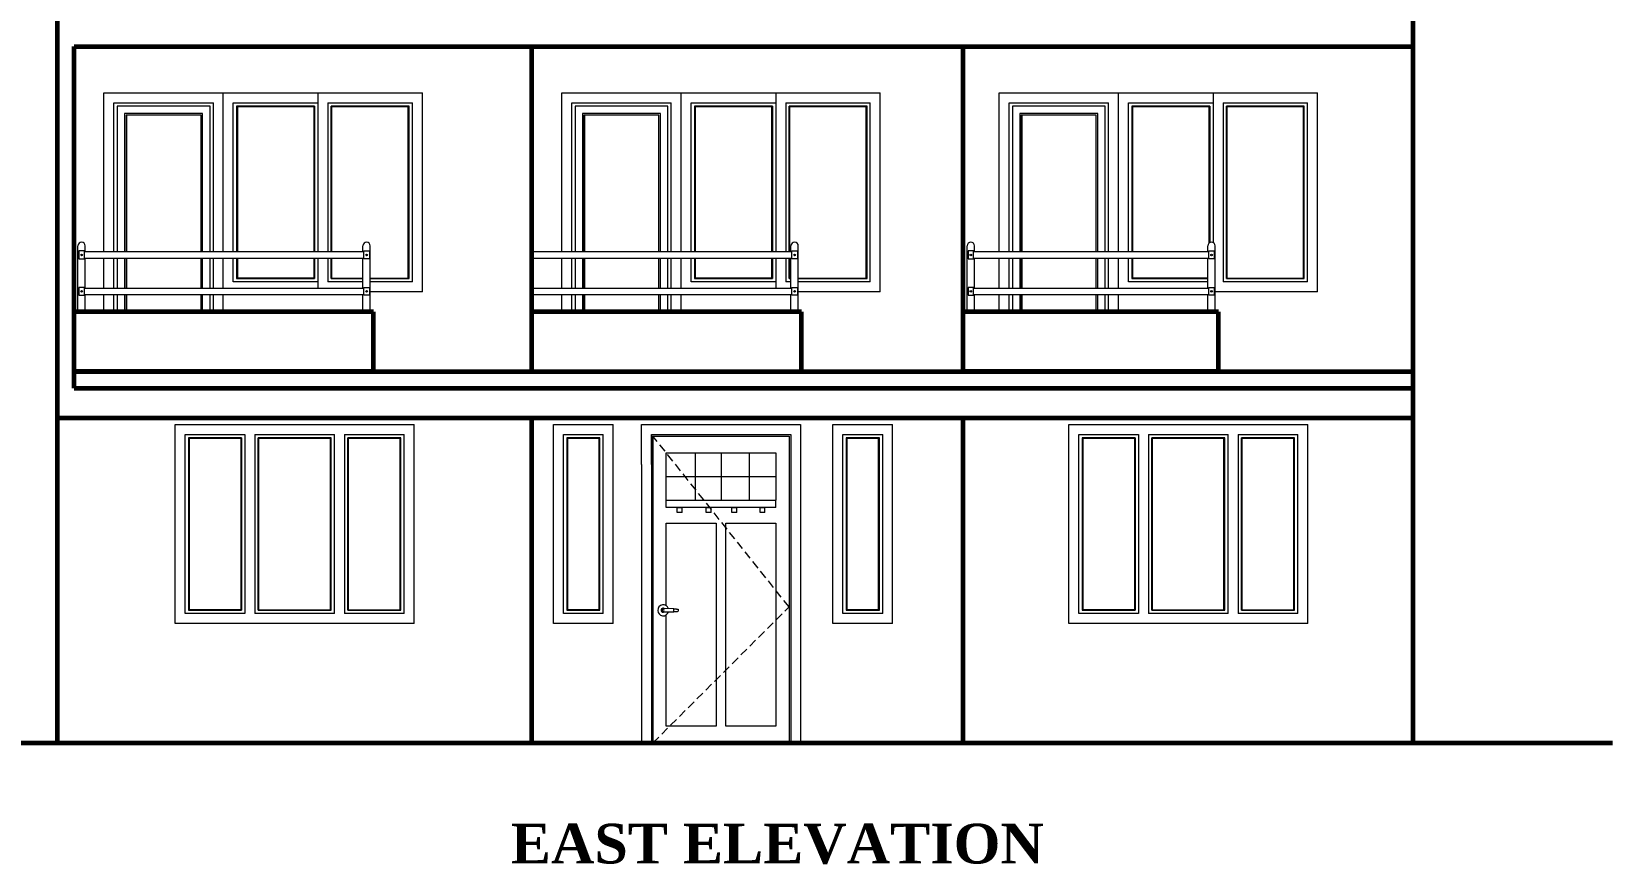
# Model space of a CAD drawing. Header units: inches. Extents: x 135 to 12999, y 9074 to 13214.
# Drawn here: x 2967.3 to 3443.7, y 9992 to 10243.1 of the extents above; entities that cross this region are included whole.
import ezdxf

# ---------------------------------------------------------------- set-up
doc = ezdxf.new("R2010")
doc.units = ezdxf.units.IN
doc.header["$MEASUREMENT"] = 0
doc.linetypes.add('HIDDEN2', pattern=[0.1875, 0.125, -0.0625])
for name, color, linetype, lineweight in [('Door', 205, 'Continuous', 13), ('ns_DOOR', 31, 'Continuous', 15), ('ns_RAILING', 191, 'Continuous', 15), ('ns_TEXT', 7, 'Continuous', 13), ('ns_WALL', 21, 'Continuous', 60), ('ns_WINDOW', 151, 'Continuous', 15)]:
    doc.layers.add(name, color=color, linetype=linetype, lineweight=lineweight)
doc.layers.add('ns_FADED', color=252, linetype='Continuous', lineweight=13, transparency=0.35)
doc.styles.get("Standard").update_dxf_attribs({"font": 'arial.ttf'})

# ---------------------------------------------------------------- blocks, each defined once
blk = doc.blocks.new('ns_DOOR ELEVATION1')
at = {"layer": 'ns_DOOR'}
for p, q in [((0, 84), (0, 96)), ((0, 96), (48, 96)), ((48, 96), (48, 84)), ((3, 93), (3, 0)), ((3, 93), (45, 93)), ((3, 84), (3, 93)), ((3, 93), (45, 93)), ((3.5, 92.5), (3.5, 0)), ((3.5, 92.5), (44.5, 92.5)), ((3.5, 84.5), (3.5, 92.5)), ((3.5, 92.5), (44.5, 92.5)), ((44.5, 92.5), (44.5, 0)), ((44.5, 92.5), (44.5, 84.5)), ((45, 93), (45, 0)), ((45, 93), (45, 84)), ((7.5, 87.5), (40.5, 87.5)), ((7.5, 73.24), (7.5, 87.5)), ((16.25, 87.5), (16.25, 73.24)), ((24, 87.5), (24, 73.24)), ((32.5, 87.5), (32.5, 73.24)), ((40.5, 87.5), (40.5, 73.24)), ((0, 84), (0, 0)), ((48, 84), (48, 0)), ((7.5, 80.37), (40.5, 80.37)), ((7.5, 73.24), (40.5, 73.24)), ((7.5, 71), (7.5, 73.24)), ((40.5, 71), (40.5, 73.24)), ((40.5, 71), (7.5, 71)), ((10.75, 71), (12.25, 71)), ((10.75, 69.5), (10.75, 71)), ((12.25, 69.5), (10.75, 69.5)), ((12.25, 69.5), (12.25, 71)), ((19.5, 71), (21, 71)), ((19.5, 69.5), (19.5, 71)), ((21, 69.5), (19.5, 69.5)), ((21, 69.5), (21, 71)), ((27.25, 71), (28.75, 71)), ((27.25, 69.5), (27.25, 71)), ((28.75, 69.5), (27.25, 69.5)), ((28.75, 69.5), (28.75, 71)), ((35.75, 71), (37.25, 71)), ((35.75, 69.5), (35.75, 71)), ((37.25, 69.5), (35.75, 69.5)), ((37.25, 69.5), (37.25, 71)), ((7.5, 66.25), (22.5, 66.25)), ((7.5, 41.36), (7.5, 66.25)), ((22.5, 66.25), (22.5, 5)), ((25.5, 5), (25.5, 66.25)), ((25.5, 66.25), (40.5, 66.25)), ((40.5, 66.25), (40.5, 5)), ((7.5, 5), (7.5, 38.59)), ((22.5, 5), (7.5, 5)), ((40.5, 5), (25.5, 5)), ((48, 0), (0, 0))]:
    blk.add_line(p, q, dxfattribs=at)
at = {"layer": 'ns_FADED', "linetype": 'HIDDEN2', "lineweight": 9, "ltscale": 20}
for p, q in [((44.5, 41), (3.5, 92.5)), ((3.5, 0), (44.5, 41))]:
    blk.add_line(p, q, dxfattribs=at)
at = {"layer": 'ns_FADED'}
for p, q in [((9.75, 40.43), (6.56, 40.51)), ((9.75, 40.43), (6.56, 40.51)), ((6.56, 39.49), (9.75, 39.57)), ((9.75, 39.57), (9.75, 40.43)), ((9.75, 39.57), (9.75, 40.43)), ((9.75, 39.57), (9.75, 40.43)), ((11.05, 40.31), (11.05, 39.69)), ((11.05, 40.31), (11.05, 39.69))]:
    blk.add_line(p, q, dxfattribs=at)
for centre, radius, start, end in [((6.58, 39.98), 1.66, 17.2345, 344.5502), ((6.58, 39.98), 1.66, 17.2345, 344.5502), ((6.56, 40), 0.61, 55.4909, 304.5091), ((6.56, 40), 0.61, 55.4909, 304.5091), ((6.56, 40), 0.512, 90, 270), ((6.56, 40), 0.512, 90, 270), ((6.56, 40), 0.3, 90, 174.7657), ((6.56, 40), 0.3, 90, 174.7657), ((6.56, 40), 0.3, 174.7657, 191.6088), ((6.56, 40), 0.3, 174.7657, 270), ((6.56, 40), 0.3, 191.6088, 270), ((6.56, 40), 0.3, 0, 90), ((6.56, 40), 0.3, 0, 90), ((6.56, 40), 0.3, 270, 0), ((6.56, 40), 0.3, 270, 0)]:
    blk.add_arc(centre, radius, start, end, dxfattribs=at)
for points, knots in [([(9.75, 40.43), (9.84, 40.42), (9.99, 40.42), (10.1, 40.42), (10.18, 40.42), (10.23, 40.41), (10.26, 40.41), (10.28, 40.41), (10.3, 40.41), (10.32, 40.41), (10.34, 40.41), (10.36, 40.4), (10.38, 40.4), (10.42, 40.4), (10.45, 40.39), (10.49, 40.38), (10.54, 40.38), (10.59, 40.37), (10.66, 40.36), (10.76, 40.34), (10.86, 40.33), (10.96, 40.32), (11.02, 40.32), (11.05, 40.31)], [0, 0, 0, 0, 0.03125, 0.0625, 0.078125, 0.09375, 0.109375, 0.125, 0.140625, 0.15625, 0.171875, 0.1875, 0.21875, 0.25, 0.3125, 0.375, 0.4375, 0.5, 0.625, 0.75, 0.875, 0.9375, 1, 1, 1, 1]), ([(9.75, 39.57), (9.84, 39.58), (9.95, 39.58), (10.06, 39.58), (10.12, 39.58), (10.17, 39.58), (10.21, 39.58), (10.23, 39.59), (10.24, 39.59), (10.26, 39.59), (10.28, 39.59), (10.3, 39.59), (10.32, 39.59), (10.34, 39.59), (10.36, 39.6), (10.38, 39.6), (10.42, 39.6), (10.45, 39.61), (10.49, 39.62), (10.54, 39.62), (10.58, 39.63), (10.62, 39.64), (10.68, 39.65), (10.79, 39.66), (10.92, 39.68), (11.05, 39.69)], [0, 0, 0, 0, 0.03125, 0.046875, 0.0625, 0.078125, 0.085938, 0.09375, 0.101562, 0.109375, 0.125, 0.140625, 0.15625, 0.171875, 0.1875, 0.21875, 0.25, 0.3125, 0.375, 0.4375, 0.5, 0.5625, 0.625, 0.75, 1, 1, 1, 1])]:
    blk.add_open_spline(points, degree=3, knots=knots, dxfattribs=at)

msp = doc.modelspace()

# ---------------------------------------------------------------- linework, layer by layer
at = {"layer": 'Defpoints'}
msp.add_line((2980.09, 10126.64), (3383.74, 10126.64), dxfattribs=at)
at = {"layer": 'ns_DOOR'}
for p, q in [((2989.09, 10176.79), (2989.09, 10224.64)), ((2989.09, 10224.64), (3025.09, 10224.64)), ((3025.09, 10176.79), (3025.09, 10224.64)), ((3127.09, 10176.79), (3127.09, 10224.64)), ((3127.09, 10224.64), (3163.09, 10224.64)), ((3163.09, 10176.79), (3163.09, 10224.64)), ((3258.89, 10176.79), (3258.89, 10224.64)), ((3258.89, 10224.64), (3294.89, 10224.64)), ((3294.89, 10176.79), (3294.89, 10224.64)), ((2992.09, 10176.79), (2992.09, 10221.64)), ((2992.09, 10221.64), (3022.09, 10221.64)), ((3021.09, 10220.64), (2993.09, 10220.64)), ((2993.09, 10220.64), (2993.09, 10176.79)), ((3021.09, 10176.79), (3021.09, 10220.64)), ((3022.09, 10176.79), (3022.09, 10221.64)), ((3130.09, 10176.79), (3130.09, 10221.64)), ((3130.09, 10221.64), (3160.09, 10221.64)), ((3159.09, 10220.64), (3131.09, 10220.64)), ((3131.09, 10220.64), (3131.09, 10176.79)), ((3159.09, 10176.79), (3159.09, 10220.64)), ((3160.09, 10176.79), (3160.09, 10221.64)), ((3261.89, 10176.79), (3261.89, 10221.64)), ((3261.89, 10221.64), (3291.89, 10221.64)), ((3290.89, 10220.64), (3262.89, 10220.64)), ((3262.89, 10220.64), (3262.89, 10176.79)), ((3290.89, 10176.79), (3290.89, 10220.64)), ((3291.89, 10176.79), (3291.89, 10221.64)), ((3018.85, 10218.4), (2995.32, 10218.4)), ((2995.32, 10218.4), (2995.32, 10176.79)), ((2995.32, 10216.82), (2995.32, 10194.58)), ((3018.38, 10217.93), (2995.79, 10217.93)), ((2995.79, 10217.93), (2995.79, 10176.79)), ((2995.91, 10217.81), (2995.91, 10176.79)), ((3018.38, 10176.79), (3018.38, 10217.93)), ((3018.85, 10176.79), (3018.85, 10218.4)), ((3156.85, 10218.4), (3133.32, 10218.4)), ((3133.32, 10218.4), (3133.32, 10176.79)), ((3133.32, 10216.82), (3133.32, 10194.58)), ((3156.38, 10217.93), (3133.79, 10217.93)), ((3133.79, 10217.93), (3133.79, 10176.79)), ((3133.91, 10217.81), (3133.91, 10176.79)), ((3156.38, 10176.79), (3156.38, 10217.93)), ((3156.85, 10176.79), (3156.85, 10218.4)), ((3288.65, 10218.4), (3265.12, 10218.4)), ((3265.12, 10218.4), (3265.12, 10176.79)), ((3265.12, 10216.82), (3265.12, 10194.58)), ((3288.18, 10217.93), (3265.59, 10217.93)), ((3265.59, 10217.93), (3265.59, 10176.79)), ((3265.71, 10217.81), (3265.71, 10176.79)), ((3288.18, 10176.79), (3288.18, 10217.93)), ((3288.65, 10176.79), (3288.65, 10218.4)), ((2989.09, 10165.81), (2989.09, 10174.79)), ((2992.09, 10165.81), (2992.09, 10174.79)), ((2993.09, 10174.79), (2993.09, 10165.81)), ((2995.32, 10174.79), (2995.32, 10165.81)), ((2995.79, 10174.79), (2995.79, 10165.81)), ((2995.91, 10174.79), (2995.91, 10165.81)), ((3018.38, 10165.81), (3018.38, 10174.79)), ((3018.85, 10165.81), (3018.85, 10174.79)), ((3021.09, 10165.81), (3021.09, 10174.79)), ((3022.09, 10165.81), (3022.09, 10174.79)), ((3025.09, 10165.81), (3025.09, 10174.79)), ((3127.09, 10165.81), (3127.09, 10174.79)), ((3130.09, 10165.81), (3130.09, 10174.79)), ((3131.09, 10174.79), (3131.09, 10165.81)), ((3133.32, 10174.79), (3133.32, 10165.81)), ((3133.79, 10174.79), (3133.79, 10165.81)), ((3133.91, 10174.79), (3133.91, 10165.81)), ((3156.38, 10165.81), (3156.38, 10174.79)), ((3156.85, 10165.81), (3156.85, 10174.79)), ((3159.09, 10165.81), (3159.09, 10174.79)), ((3160.09, 10165.81), (3160.09, 10174.79)), ((3163.09, 10165.81), (3163.09, 10174.79)), ((3258.89, 10165.81), (3258.89, 10174.79)), ((3261.89, 10165.81), (3261.89, 10174.79)), ((3262.89, 10174.79), (3262.89, 10165.81)), ((3265.12, 10174.79), (3265.12, 10165.81)), ((3265.59, 10174.79), (3265.59, 10165.81)), ((3265.71, 10174.79), (3265.71, 10165.81)), ((3288.18, 10165.81), (3288.18, 10174.79)), ((3288.65, 10165.81), (3288.65, 10174.79)), ((3290.89, 10165.81), (3290.89, 10174.79)), ((3291.89, 10165.81), (3291.89, 10174.79)), ((3294.89, 10165.81), (3294.89, 10174.79)), ((2989.09, 10158.64), (2989.09, 10163.81)), ((2992.09, 10158.64), (2992.09, 10163.81)), ((2993.09, 10163.81), (2993.09, 10158.64)), ((2995.32, 10163.81), (2995.32, 10158.64)), ((2995.79, 10163.81), (2995.79, 10158.64)), ((2995.91, 10163.81), (2995.91, 10158.64)), ((3018.38, 10158.64), (3018.38, 10163.81)), ((3018.85, 10158.64), (3018.85, 10163.81)), ((3021.09, 10158.64), (3021.09, 10163.81)), ((3022.09, 10158.64), (3022.09, 10163.81)), ((3025.09, 10158.64), (3025.09, 10163.81)), ((3127.09, 10158.64), (3127.09, 10163.81)), ((3130.09, 10158.64), (3130.09, 10163.81)), ((3131.09, 10163.81), (3131.09, 10158.64)), ((3133.32, 10163.81), (3133.32, 10158.64)), ((3133.79, 10163.81), (3133.79, 10158.64)), ((3133.91, 10163.81), (3133.91, 10158.64)), ((3156.38, 10158.64), (3156.38, 10163.81)), ((3156.85, 10158.64), (3156.85, 10163.81)), ((3159.09, 10158.64), (3159.09, 10163.81)), ((3160.09, 10158.64), (3160.09, 10163.81)), ((3163.09, 10158.64), (3163.09, 10163.81)), ((3258.89, 10158.64), (3258.89, 10163.81)), ((3261.89, 10158.64), (3261.89, 10163.81)), ((3262.89, 10163.81), (3262.89, 10158.64)), ((3265.12, 10163.81), (3265.12, 10158.64)), ((3265.59, 10163.81), (3265.59, 10158.64)), ((3265.71, 10163.81), (3265.71, 10158.64)), ((3288.18, 10158.64), (3288.18, 10163.81)), ((3288.65, 10158.64), (3288.65, 10163.81)), ((3290.89, 10158.64), (3290.89, 10163.81)), ((3291.89, 10158.64), (3291.89, 10163.81)), ((3294.89, 10158.64), (3294.89, 10163.81))]:
    msp.add_line(p, q, dxfattribs=at)
at = {"layer": 'ns_RAILING'}
for p, q in [((2981.28, 10158.64), (2981.28, 10178.54)), ((2983.21, 10176.79), (3067.46, 10176.79)), ((2983.48, 10176.79), (2983.48, 10178.54)), ((3067.18, 10176.79), (3067.18, 10178.54)), ((3069.38, 10158.64), (3069.38, 10178.54)), ((3118.09, 10176.79), (3196.46, 10176.79)), ((3196.18, 10176.79), (3196.18, 10178.54)), ((3198.38, 10158.64), (3198.38, 10178.54)), ((3249.28, 10158.64), (3249.28, 10178.54)), ((3251.21, 10176.79), (3322.11, 10176.79)), ((3251.48, 10176.79), (3251.48, 10178.54)), ((3321.83, 10176.79), (3321.83, 10178.54)), ((3324.03, 10158.64), (3324.03, 10178.54)), ((2983.21, 10174.79), (3067.46, 10174.79)), ((2983.48, 10165.81), (2983.48, 10174.79)), ((3067.18, 10165.81), (3067.18, 10174.79)), ((3118.09, 10174.79), (3196.46, 10174.79)), ((3196.18, 10165.81), (3196.18, 10174.79)), ((3251.21, 10174.79), (3322.11, 10174.79)), ((3251.48, 10165.81), (3251.48, 10174.79)), ((3321.83, 10165.81), (3321.83, 10174.79)), ((2983.21, 10165.81), (3067.46, 10165.81)), ((2983.21, 10163.81), (3067.46, 10163.81)), ((2983.48, 10158.64), (2983.48, 10163.81)), ((3067.18, 10158.64), (3067.18, 10163.81)), ((3118.09, 10165.81), (3196.46, 10165.81)), ((3118.09, 10163.81), (3196.46, 10163.81)), ((3196.18, 10158.64), (3196.18, 10163.81)), ((3251.21, 10165.81), (3322.11, 10165.81)), ((3251.21, 10163.81), (3322.11, 10163.81)), ((3251.48, 10158.64), (3251.48, 10163.81)), ((3321.83, 10158.64), (3321.83, 10163.81))]:
    msp.add_line(p, q, dxfattribs=at)
for points in [[(2982.38, 10176.99), (2981.56, 10176.99), (2981.56, 10174.59), (2982.38, 10174.59)], [(2982.38, 10174.59), (2983.21, 10174.59), (2983.21, 10176.99), (2982.38, 10176.99)], [(3068.28, 10174.59), (3067.46, 10174.59), (3067.46, 10176.99), (3068.28, 10176.99)], [(3068.28, 10176.99), (3069.11, 10176.99), (3069.11, 10174.59), (3068.28, 10174.59)], [(3197.28, 10174.59), (3196.46, 10174.59), (3196.46, 10176.99), (3197.28, 10176.99)], [(3197.28, 10176.99), (3198.11, 10176.99), (3198.11, 10174.59), (3197.28, 10174.59)], [(3250.38, 10176.99), (3249.56, 10176.99), (3249.56, 10174.59), (3250.38, 10174.59)], [(3250.38, 10174.59), (3251.21, 10174.59), (3251.21, 10176.99), (3250.38, 10176.99)], [(3322.93, 10174.59), (3322.11, 10174.59), (3322.11, 10176.99), (3322.93, 10176.99)], [(3322.93, 10176.99), (3323.75, 10176.99), (3323.75, 10174.59), (3322.93, 10174.59)], [(2982.38, 10166.01), (2981.56, 10166.01), (2981.56, 10163.61), (2982.38, 10163.61)], [(2982.38, 10163.61), (2983.21, 10163.61), (2983.21, 10166.01), (2982.38, 10166.01)], [(3068.28, 10163.61), (3067.46, 10163.61), (3067.46, 10166.01), (3068.28, 10166.01)], [(3068.28, 10166.01), (3069.11, 10166.01), (3069.11, 10163.61), (3068.28, 10163.61)], [(3197.28, 10163.61), (3196.46, 10163.61), (3196.46, 10166.01), (3197.28, 10166.01)], [(3197.28, 10166.01), (3198.11, 10166.01), (3198.11, 10163.61), (3197.28, 10163.61)], [(3250.38, 10166.01), (3249.56, 10166.01), (3249.56, 10163.61), (3250.38, 10163.61)], [(3250.38, 10163.61), (3251.21, 10163.61), (3251.21, 10166.01), (3250.38, 10166.01)], [(3322.93, 10163.61), (3322.11, 10163.61), (3322.11, 10166.01), (3322.93, 10166.01)], [(3322.93, 10166.01), (3323.75, 10166.01), (3323.75, 10163.61), (3322.93, 10163.61)]]:
    msp.add_lwpolyline(points, dxfattribs=at)
for centre in [(2982.38, 10175.79), (3068.28, 10175.79), (3197.28, 10175.79), (3250.38, 10175.79), (3322.93, 10175.79), (2982.38, 10164.81), (3068.28, 10164.81), (3197.28, 10164.81), (3250.38, 10164.81), (3322.93, 10164.81)]:
    msp.add_circle(centre, 0.25, dxfattribs=at)
for centre, start in [((2982.38, 10178.54), 360), ((3068.28, 10178.54), 0), ((3197.28, 10178.54), 0), ((3250.38, 10178.54), 360), ((3322.93, 10178.54), 0)]:
    msp.add_arc(centre, 1.1, start, 180, dxfattribs=at)
at = {"layer": 'ns_WALL'}
for p, q in [((3383.74, 10028.64), (3383.74, 10494.64)), ((2975.09, 10028.64), (2975.09, 10382.64)), ((2980.09, 10238.64), (3383.74, 10238.64)), ((2980.09, 10135.64), (2980.09, 10238.64)), ((3118.09, 10140.64), (3118.09, 10238.64)), ((3248.09, 10140.64), (3248.09, 10238.64)), ((2975.09, 10140.64), (2975.09, 10158.64)), ((3070.38, 10158.64), (2980.09, 10158.64)), ((3070.38, 10140.64), (3070.38, 10158.64)), ((3199.38, 10158.64), (3118.09, 10158.64)), ((3199.38, 10140.64), (3199.38, 10158.64)), ((3248.09, 10140.64), (3248.09, 10158.64)), ((3325.03, 10158.64), (3248.09, 10158.64)), ((3325.03, 10140.64), (3325.03, 10158.64)), ((2980.09, 10140.64), (3383.74, 10140.64)), ((3070.38, 10140.64), (2980.09, 10140.64)), ((3325.03, 10140.64), (3248.09, 10140.64)), ((2980.09, 10135.64), (3383.74, 10135.64)), ((2975.09, 10126.64), (3383.74, 10126.64)), ((3118.09, 10028.64), (3118.09, 10126.64)), ((3248.09, 10028.64), (3248.09, 10126.64)), ((2915.09, 10028.64), (3443.74, 10028.64))]:
    msp.add_line(p, q, dxfattribs=at)
at = {"layer": 'ns_WINDOW'}
for p, q in [((3025.09, 10176.79), (3025.09, 10224.64)), ((3025.09, 10224.64), (3085.09, 10224.64)), ((3053.59, 10224.64), (3053.59, 10176.79)), ((3085.09, 10164.64), (3085.09, 10224.64)), ((3163.09, 10176.79), (3163.09, 10224.64)), ((3163.09, 10224.64), (3223.09, 10224.64)), ((3191.59, 10224.64), (3191.59, 10176.79)), ((3223.09, 10164.64), (3223.09, 10224.64)), ((3294.89, 10176.79), (3294.89, 10224.64)), ((3294.89, 10224.64), (3354.89, 10224.64)), ((3323.39, 10224.64), (3323.39, 10179.54)), ((3354.89, 10164.64), (3354.89, 10224.64)), ((3028.09, 10176.79), (3028.09, 10221.64)), ((3028.09, 10221.64), (3053.59, 10221.64)), ((3052.59, 10220.64), (3029.09, 10220.64)), ((3029.09, 10220.64), (3029.09, 10176.79)), ((3052.35, 10220.4), (3029.32, 10220.4)), ((3029.32, 10220.4), (3029.32, 10176.79)), ((3052.35, 10220.4), (3052.35, 10176.79)), ((3052.59, 10220.64), (3052.59, 10176.79)), ((3056.59, 10221.64), (3082.09, 10221.64)), ((3056.59, 10221.64), (3056.59, 10176.79)), ((3081.09, 10220.64), (3057.59, 10220.64)), ((3057.59, 10176.79), (3057.59, 10220.64)), ((3080.85, 10220.4), (3057.82, 10220.4)), ((3057.82, 10176.79), (3057.82, 10220.4)), ((3080.85, 10168.81), (3080.85, 10220.4)), ((3081.09, 10168.64), (3081.09, 10220.64)), ((3082.09, 10167.64), (3082.09, 10221.64)), ((3166.09, 10176.79), (3166.09, 10221.64)), ((3166.09, 10221.64), (3191.59, 10221.64)), ((3190.59, 10220.64), (3167.09, 10220.64)), ((3167.09, 10220.64), (3167.09, 10176.79)), ((3190.35, 10220.4), (3167.32, 10220.4)), ((3167.32, 10220.4), (3167.32, 10176.79)), ((3190.35, 10220.4), (3190.35, 10176.79)), ((3190.59, 10220.64), (3190.59, 10176.79)), ((3194.59, 10221.64), (3220.09, 10221.64)), ((3194.59, 10221.64), (3194.59, 10176.79)), ((3219.09, 10220.64), (3195.59, 10220.64)), ((3195.59, 10176.79), (3195.59, 10220.64)), ((3218.85, 10220.4), (3195.82, 10220.4)), ((3195.82, 10176.79), (3195.82, 10220.4)), ((3218.85, 10168.81), (3218.85, 10220.4)), ((3219.09, 10168.64), (3219.09, 10220.64)), ((3220.09, 10167.64), (3220.09, 10221.64)), ((3297.89, 10176.79), (3297.89, 10221.64)), ((3297.89, 10221.64), (3323.39, 10221.64)), ((3322.39, 10220.64), (3298.89, 10220.64)), ((3298.89, 10220.64), (3298.89, 10176.79)), ((3322.15, 10220.4), (3299.12, 10220.4)), ((3299.12, 10220.4), (3299.12, 10176.79)), ((3322.15, 10220.4), (3322.15, 10179.31)), ((3322.39, 10220.64), (3322.39, 10179.49)), ((3326.39, 10221.64), (3351.89, 10221.64)), ((3326.39, 10221.64), (3326.39, 10167.64)), ((3350.89, 10220.64), (3327.39, 10220.64)), ((3327.39, 10168.64), (3327.39, 10220.64)), ((3350.65, 10220.4), (3327.62, 10220.4)), ((3327.62, 10168.81), (3327.62, 10220.4)), ((3350.65, 10168.81), (3350.65, 10220.4)), ((3350.89, 10168.64), (3350.89, 10220.64)), ((3351.89, 10167.64), (3351.89, 10221.64)), ((3025.09, 10165.81), (3025.09, 10174.79)), ((3028.09, 10167.64), (3028.09, 10174.79)), ((3029.09, 10174.79), (3029.09, 10168.64)), ((3029.32, 10174.79), (3029.32, 10168.87)), ((3052.35, 10174.79), (3052.35, 10168.87)), ((3052.59, 10174.79), (3052.59, 10168.64)), ((3053.59, 10174.79), (3053.59, 10165.81)), ((3056.59, 10174.79), (3056.59, 10167.64)), ((3057.59, 10168.64), (3057.59, 10174.79)), ((3057.82, 10168.81), (3057.82, 10174.79)), ((3163.09, 10165.81), (3163.09, 10174.79)), ((3166.09, 10167.64), (3166.09, 10174.79)), ((3167.09, 10174.79), (3167.09, 10168.64)), ((3167.32, 10174.79), (3167.32, 10168.87)), ((3190.35, 10174.79), (3190.35, 10168.87)), ((3190.59, 10174.79), (3190.59, 10168.64)), ((3191.59, 10174.79), (3191.59, 10165.81)), ((3194.59, 10174.79), (3194.59, 10167.64)), ((3195.59, 10168.64), (3195.59, 10174.79)), ((3195.82, 10168.81), (3195.82, 10174.79)), ((3294.89, 10165.81), (3294.89, 10174.79)), ((3297.89, 10167.64), (3297.89, 10174.79)), ((3298.89, 10174.79), (3298.89, 10168.64)), ((3299.12, 10174.79), (3299.12, 10168.87)), ((3053.59, 10167.64), (3028.09, 10167.64)), ((3029.09, 10168.64), (3052.59, 10168.64)), ((3029.32, 10168.87), (3052.35, 10168.87)), ((3067.18, 10167.64), (3056.59, 10167.64)), ((3057.59, 10168.64), (3067.18, 10168.64)), ((3057.82, 10168.81), (3067.18, 10168.81)), ((3069.38, 10168.81), (3080.85, 10168.81)), ((3069.38, 10168.64), (3081.09, 10168.64)), ((3082.09, 10167.64), (3069.38, 10167.64)), ((3191.59, 10167.64), (3166.09, 10167.64)), ((3167.09, 10168.64), (3190.59, 10168.64)), ((3167.32, 10168.87), (3190.35, 10168.87)), ((3196.18, 10167.64), (3194.59, 10167.64)), ((3195.59, 10168.64), (3196.18, 10168.64)), ((3195.82, 10168.81), (3196.18, 10168.81)), ((3198.38, 10168.81), (3218.85, 10168.81)), ((3198.38, 10168.64), (3219.09, 10168.64)), ((3220.09, 10167.64), (3198.38, 10167.64)), ((3321.83, 10167.64), (3297.89, 10167.64)), ((3298.89, 10168.64), (3321.83, 10168.64)), ((3299.12, 10168.87), (3321.83, 10168.87)), ((3351.89, 10167.64), (3326.39, 10167.64)), ((3327.39, 10168.64), (3350.89, 10168.64)), ((3327.62, 10168.81), (3350.65, 10168.81)), ((3085.09, 10164.64), (3069.38, 10164.64)), ((3223.09, 10164.64), (3198.38, 10164.64)), ((3354.89, 10164.64), (3323.75, 10164.64)), ((3010.58, 10064.64), (3010.58, 10124.64)), ((3010.58, 10124.64), (3082.58, 10124.64)), ((3082.58, 10064.64), (3082.58, 10124.64)), ((3124.6, 10064.64), (3124.6, 10124.64)), ((3124.6, 10124.64), (3142.6, 10124.64)), ((3142.6, 10064.64), (3142.6, 10124.64)), ((3208.81, 10064.64), (3208.81, 10124.64)), ((3208.81, 10124.64), (3226.81, 10124.64)), ((3226.81, 10064.64), (3226.81, 10124.64)), ((3279.91, 10064.64), (3279.91, 10124.64)), ((3279.91, 10124.64), (3351.91, 10124.64)), ((3351.91, 10064.64), (3351.91, 10124.64)), ((3013.58, 10067.64), (3013.58, 10121.64)), ((3013.58, 10121.64), (3031.58, 10121.64)), ((3030.58, 10120.64), (3014.58, 10120.64)), ((3014.58, 10120.64), (3014.58, 10068.64)), ((3030.35, 10120.4), (3014.82, 10120.4)), ((3014.82, 10120.4), (3014.82, 10068.87)), ((3030.35, 10120.4), (3030.35, 10068.87)), ((3030.58, 10120.64), (3030.58, 10068.64)), ((3031.58, 10121.64), (3031.58, 10067.64)), ((3034.58, 10121.64), (3058.58, 10121.64)), ((3034.58, 10121.64), (3034.58, 10067.64)), ((3057.58, 10120.64), (3035.58, 10120.64)), ((3035.58, 10068.64), (3035.58, 10120.64)), ((3057.35, 10120.4), (3035.82, 10120.4)), ((3035.82, 10068.81), (3035.82, 10120.4)), ((3057.35, 10068.81), (3057.35, 10120.4)), ((3057.58, 10068.64), (3057.58, 10120.64)), ((3058.58, 10067.64), (3058.58, 10121.64)), ((3061.58, 10121.64), (3079.58, 10121.64)), ((3061.58, 10121.64), (3061.58, 10067.64)), ((3078.58, 10120.64), (3062.58, 10120.64)), ((3062.58, 10068.64), (3062.58, 10120.64)), ((3078.35, 10120.4), (3062.82, 10120.4)), ((3062.82, 10068.81), (3062.82, 10120.4)), ((3078.35, 10068.81), (3078.35, 10120.4)), ((3078.58, 10068.64), (3078.58, 10120.64)), ((3079.58, 10067.64), (3079.58, 10121.64)), ((3127.6, 10067.64), (3127.6, 10121.64)), ((3127.6, 10121.64), (3139.6, 10121.64)), ((3138.6, 10120.64), (3128.6, 10120.64)), ((3128.6, 10120.64), (3128.6, 10068.64)), ((3138.36, 10120.4), (3128.83, 10120.4)), ((3128.83, 10120.4), (3128.83, 10068.87)), ((3138.36, 10068.81), (3138.36, 10120.4)), ((3138.6, 10068.64), (3138.6, 10120.64)), ((3139.6, 10067.64), (3139.6, 10121.64)), ((3211.81, 10067.64), (3211.81, 10121.64)), ((3211.81, 10121.64), (3223.81, 10121.64)), ((3222.81, 10120.64), (3212.81, 10120.64)), ((3212.81, 10120.64), (3212.81, 10068.64)), ((3222.58, 10120.4), (3213.05, 10120.4)), ((3213.05, 10120.4), (3213.05, 10068.87)), ((3222.58, 10068.81), (3222.58, 10120.4)), ((3222.81, 10068.64), (3222.81, 10120.64)), ((3223.81, 10067.64), (3223.81, 10121.64)), ((3282.91, 10067.64), (3282.91, 10121.64)), ((3282.91, 10121.64), (3300.91, 10121.64)), ((3299.91, 10120.64), (3283.91, 10120.64)), ((3283.91, 10120.64), (3283.91, 10068.64)), ((3299.68, 10120.4), (3284.15, 10120.4)), ((3284.15, 10120.4), (3284.15, 10068.87)), ((3299.68, 10120.4), (3299.68, 10068.87)), ((3299.91, 10120.64), (3299.91, 10068.64)), ((3300.91, 10121.64), (3300.91, 10067.64)), ((3303.91, 10121.64), (3327.91, 10121.64)), ((3303.91, 10121.64), (3303.91, 10067.64)), ((3326.91, 10120.64), (3304.91, 10120.64)), ((3304.91, 10068.64), (3304.91, 10120.64)), ((3326.68, 10120.4), (3305.15, 10120.4)), ((3305.15, 10068.81), (3305.15, 10120.4)), ((3326.68, 10068.81), (3326.68, 10120.4)), ((3326.91, 10068.64), (3326.91, 10120.64)), ((3327.91, 10067.64), (3327.91, 10121.64)), ((3330.91, 10121.64), (3348.91, 10121.64)), ((3330.91, 10121.64), (3330.91, 10067.64)), ((3347.91, 10120.64), (3331.91, 10120.64)), ((3331.91, 10068.64), (3331.91, 10120.64)), ((3347.68, 10120.4), (3332.15, 10120.4)), ((3332.15, 10068.81), (3332.15, 10120.4)), ((3347.68, 10068.81), (3347.68, 10120.4)), ((3347.91, 10068.64), (3347.91, 10120.64)), ((3348.91, 10067.64), (3348.91, 10121.64)), ((3031.58, 10067.64), (3013.58, 10067.64)), ((3014.58, 10068.64), (3030.58, 10068.64)), ((3014.82, 10068.87), (3030.35, 10068.87)), ((3058.58, 10067.64), (3034.58, 10067.64)), ((3035.58, 10068.64), (3057.58, 10068.64)), ((3035.82, 10068.81), (3057.35, 10068.81)), ((3079.58, 10067.64), (3061.58, 10067.64)), ((3062.58, 10068.64), (3078.58, 10068.64)), ((3062.82, 10068.81), (3078.35, 10068.81)), ((3139.6, 10067.64), (3127.6, 10067.64)), ((3128.6, 10068.64), (3138.6, 10068.64)), ((3128.83, 10068.87), (3138.36, 10068.87)), ((3223.81, 10067.64), (3211.81, 10067.64)), ((3212.81, 10068.64), (3222.81, 10068.64)), ((3213.05, 10068.87), (3222.58, 10068.87)), ((3300.91, 10067.64), (3282.91, 10067.64)), ((3283.91, 10068.64), (3299.91, 10068.64)), ((3284.15, 10068.87), (3299.68, 10068.87)), ((3327.91, 10067.64), (3303.91, 10067.64)), ((3304.91, 10068.64), (3326.91, 10068.64)), ((3305.15, 10068.81), (3326.68, 10068.81)), ((3348.91, 10067.64), (3330.91, 10067.64)), ((3331.91, 10068.64), (3347.91, 10068.64)), ((3332.15, 10068.81), (3347.68, 10068.81)), ((3082.58, 10064.64), (3010.58, 10064.64)), ((3142.6, 10064.64), (3124.6, 10064.64)), ((3226.81, 10064.64), (3208.81, 10064.64)), ((3351.91, 10064.64), (3279.91, 10064.64))]:
    msp.add_line(p, q, dxfattribs=at)

# ---------------------------------------------------------------- block references
at = {"layer": 'Door'}
msp.add_blockref('ns_DOOR ELEVATION1', (3151.09, 10028.64), dxfattribs=at)

# ---------------------------------------------------------------- texts
at = {"layer": 'ns_TEXT', "insert": (3002.04, 10004.28), "char_height": 14.4, "attachment_point": 1}
msp.add_mtext_dynamic_manual_height_columns('\\pi109.70101;{\\fTimes New Roman|b1|i0|c0|p18;\\H0.83333x;EAST ELEVATION}', width=376.0257, gutter_width=72, heights=[72.58], dxfattribs=at)

doc.saveas('drawing.dxf')
